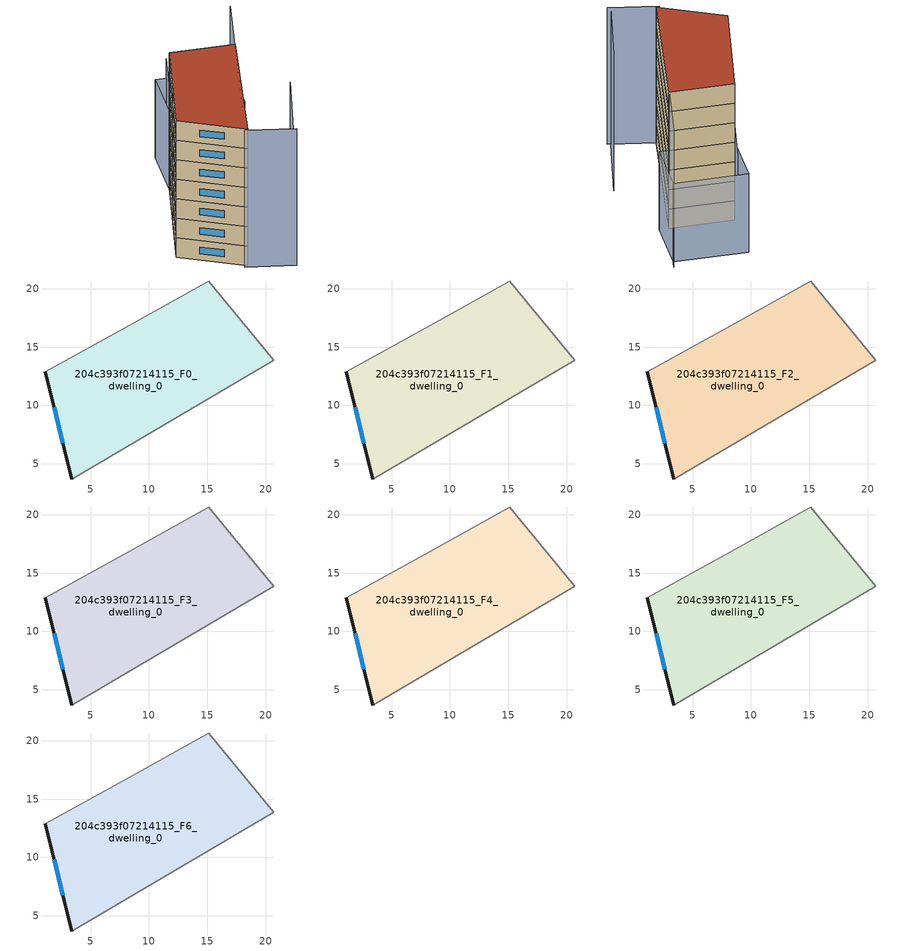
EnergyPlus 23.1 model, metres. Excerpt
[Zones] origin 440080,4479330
204c393f07214115_F0_dwelling_0
 floor ground (EU_floor_Construction): 15.12,20.66 20.68,13.88 3.37,3.7 1.12,12.89 8.27,16.84 14.54,20.33 z0
 wall outside (EU_wall_Construction): 1.12,12.89 3.37,3.7 z0:3
 wall adiabatic (EU_wall_Construction): 3.37,3.7 20.68,13.88 15.12,20.66 14.54,20.33 8.27,16.84 1.12,12.89 z0:3
 window (EU_Window_Construction): 1.87,9.84 2.62,6.75 z0.99:2.01
204c393f07214115_F1_dwelling_0
 floor to 204c393f07214115_F0_dwelling_0 (EU_floor_Construction): 15.12,20.66 20.68,13.88 3.37,3.7 1.12,12.89 8.27,16.84 14.54,20.33 z3
 wall outside (EU_wall_Construction): 1.12,12.89 3.37,3.7 z3:6
 wall adiabatic (EU_wall_Construction): 3.37,3.7 20.68,13.88 15.12,20.66 14.54,20.33 8.27,16.84 1.12,12.89 z3:6
 window (EU_Window_Construction): 1.87,9.84 2.62,6.75 z3.99:5.01
204c393f07214115_F2_dwelling_0
 floor to 204c393f07214115_F1_dwelling_0 (EU_floor_Construction): 15.12,20.66 20.68,13.88 3.37,3.7 1.12,12.89 8.27,16.84 14.54,20.33 z6
 wall outside (EU_wall_Construction): 1.12,12.89 3.37,3.7 z6:9
 wall adiabatic (EU_wall_Construction): 3.37,3.7 20.68,13.88 15.12,20.66 14.54,20.33 8.27,16.84 1.12,12.89 z6:9
 window (EU_Window_Construction): 1.87,9.84 2.62,6.75 z6.99:8.01
204c393f07214115_F3_dwelling_0
 floor to 204c393f07214115_F2_dwelling_0 (EU_floor_Construction): 15.12,20.66 20.68,13.88 3.37,3.7 1.12,12.89 8.27,16.84 14.54,20.33 z9
 wall outside (EU_wall_Construction): 1.12,12.89 3.37,3.7 z9:12
 wall adiabatic (EU_wall_Construction): 3.37,3.7 20.68,13.88 15.12,20.66 14.54,20.33 8.27,16.84 1.12,12.89 z9:12
 window (EU_Window_Construction): 1.87,9.84 2.62,6.75 z9.99:11.01
204c393f07214115_F4_dwelling_0
 floor to 204c393f07214115_F3_dwelling_0 (EU_floor_Construction): 15.12,20.66 20.68,13.88 3.37,3.7 1.12,12.89 8.27,16.84 14.54,20.33 z12
 wall outside (EU_wall_Construction): 1.12,12.89 3.37,3.7 z12:15
 wall adiabatic (EU_wall_Construction): 3.37,3.7 20.68,13.88 15.12,20.66 14.54,20.33 8.27,16.84 1.12,12.89 z12:15
 window (EU_Window_Construction): 1.87,9.84 2.62,6.75 z12.99:14.01
204c393f07214115_F5_dwelling_0
 floor to 204c393f07214115_F4_dwelling_0 (EU_floor_Construction): 15.12,20.66 20.68,13.88 3.37,3.7 1.12,12.89 8.27,16.84 14.54,20.33 z15
 wall outside (EU_wall_Construction): 1.12,12.89 3.37,3.7 z15:18
 wall adiabatic (EU_wall_Construction): 3.37,3.7 20.68,13.88 15.12,20.66 14.54,20.33 8.27,16.84 1.12,12.89 z15:18
 window (EU_Window_Construction): 1.87,9.84 2.62,6.75 z15.99:17.01
204c393f07214115_F6_dwelling_0
 floor to 204c393f07214115_F5_dwelling_0 (EU_floor_Construction): 15.12,20.66 20.68,13.88 3.37,3.7 1.12,12.89 8.27,16.84 14.54,20.33 z18
 wall outside (EU_wall_Construction): 1.12,12.89 3.37,3.7 z18:21
 wall adiabatic (EU_wall_Construction): 3.37,3.7 20.68,13.88 15.12,20.66 14.54,20.33 8.27,16.84 1.12,12.89 z18:21
 window (EU_Window_Construction): 1.87,9.84 2.62,6.75 z18.99:20.01
 roof outside (EU_roof_Construction): 20.68,13.88 15.12,20.66 14.54,20.33 8.27,16.84 1.12,12.89 3.37,3.7 z21
shading: 6.24,-1.88 2.94,3.95 / 2.94,3.95 28.47,18.41 / 6.03,-1.47 15.69,3.64 z0:21; 21.1,25.54 27.41,17.81 / 27.41,17.81 21.44,12.93 / 21.44,12.93 15.12,20.66 / 15.12,20.66 21.1,25.54 z0:12; 21.99,24.43 1.12,12.89 z0:15
[Building]
EU S2 Campaign: North Axis=0; Terrain=City; Solar Distribution=FullExterior
[Site:Location]
Madrid: Latitude=40.5; Longitude=-3.5; Time Zone=1; Elevation=609
[SizingPeriod:WeatherFileDays]
AnnualSizingPeriod: Begin Month=1; Begin Day of Month=1; End Month=12; End Day of Month=31; Day of Week for Start Day=Monday; Use Weather File Daylight Saving Period=No; Use Weather File Rain and Snow Indicators=No
[MATERIAL]
EU_InternalMass_Material: Roughness=MediumRough; Thickness=0.1; Conductivity=1; Density=1800; Specific Heat=900; Thermal Absorptance=0.9; Solar Absorptance=0.7; Visible Absorptance=0.7
[MATERIAL:NOMASS] Roughness=MediumRough; Thermal Absorptance=0.9; Solar Absorptance=0.7; Visible Absorptance=0.7
Name | Thermal Resistance
EU_wall_NoMass | 0.609216
EU_roof_NoMass | 0.513268
EU_floor_NoMass | 0.568163
[WINDOWMATERIAL:SIMPLEGLAZINGSYSTEM]
EU_Window_SimpleGlazing: UFactor=5.50606; Solar Heat Gain Coefficient=0.85; Visible Transmittance=0.85
[CONSTRUCTION]
EU_wall_Construction: EU_wall_NoMass
EU_roof_Construction: EU_roof_NoMass
EU_floor_Construction: EU_floor_NoMass
EU_Window_Construction: EU_Window_SimpleGlazing
EU_InternalMass_Construction: EU_InternalMass_Material
[ZONE] Type=1; Multiplier=1; Ceiling Height=autocalculate; Floor Area=autocalculate; Part of Total Floor Area=Yes
Name | Volume
204c393f07214115_F0_dwelling_0 | 479.749
204c393f07214115_F1_dwelling_0; 204c393f07214115_F2_dwelling_0; 204c393f07214115_F3_dwelling_0; 204c393f07214115_F4_dwelling_0; 204c393f07214115_F5_dwelling_0; 204c393f07214115_F6_dwelling_0 | 479.75
[INTERNALMASS] Construction=EU_InternalMass_Construction; Surface Area=159.916
Name | Zone or ZoneList
204c393f07214115_F0_dwelling_0_EU_InternalMass | 204c393f07214115_F0_dwelling_0
204c393f07214115_F1_dwelling_0_EU_InternalMass | 204c393f07214115_F1_dwelling_0
204c393f07214115_F2_dwelling_0_EU_InternalMass | 204c393f07214115_F2_dwelling_0
204c393f07214115_F3_dwelling_0_EU_InternalMass | 204c393f07214115_F3_dwelling_0
204c393f07214115_F4_dwelling_0_EU_InternalMass | 204c393f07214115_F4_dwelling_0
204c393f07214115_F5_dwelling_0_EU_InternalMass | 204c393f07214115_F5_dwelling_0
204c393f07214115_F6_dwelling_0_EU_InternalMass | 204c393f07214115_F6_dwelling_0
[OTHEREQUIPMENT] Fuel Type=Electricity; Design Level Calculation Method=Watts/Area; Power per Zone Floor Area=1; Fraction Latent=0; Fraction Radiant=0; Fraction Lost=0; Carbon Dioxide Generation Rate=0; EndUse Subcategory=EU_Step8_InternalGains
Name | Zone or ZoneList or Space or SpaceList | Schedule
EU_Step8_InternalGain_204c393f07214115_F0_dwelling_0_f000 | 204c393f07214115_F0_dwelling_0 | EU_Step8_GainSchedule_204c393f07214115_F0_dwelling_0_f000
EU_Step8_InternalGain_204c393f07214115_F1_dwelling_0_f000 | 204c393f07214115_F1_dwelling_0 | EU_Step8_GainSchedule_204c393f07214115_F1_dwelling_0_f000
EU_Step8_InternalGain_204c393f07214115_F2_dwelling_0_f000 | 204c393f07214115_F2_dwelling_0 | EU_Step8_GainSchedule_204c393f07214115_F2_dwelling_0_f000
EU_Step8_InternalGain_204c393f07214115_F3_dwelling_0_f000 | 204c393f07214115_F3_dwelling_0 | EU_Step8_GainSchedule_204c393f07214115_F3_dwelling_0_f000
EU_Step8_InternalGain_204c393f07214115_F4_dwelling_0_f000 | 204c393f07214115_F4_dwelling_0 | EU_Step8_GainSchedule_204c393f07214115_F4_dwelling_0_f000
EU_Step8_InternalGain_204c393f07214115_F5_dwelling_0_f000 | 204c393f07214115_F5_dwelling_0 | EU_Step8_GainSchedule_204c393f07214115_F5_dwelling_0_f000
EU_Step8_InternalGain_204c393f07214115_F6_dwelling_0_f000 | 204c393f07214115_F6_dwelling_0 | EU_Step8_GainSchedule_204c393f07214115_F6_dwelling_0_f000
[ZONEVENTILATION:DESIGNFLOWRATE] Schedule=EU_AlwaysOn; Design Flow Rate Calculation Method=AirChanges/Hour; Air Changes per Hour=0.752966; Ventilation Type=Natural; Fan Pressure Rise=0; Fan Total Efficiency=1; Constant Term Coefficient=1; Temperature Term Coefficient=0; Velocity Term Coefficient=0; Velocity Squared Term Coefficient=0; Minimum Indoor Temperature=-100; Maximum Indoor Temperature=100; Delta Temperature=-100; Minimum Outdoor Temperature=-100; Maximum Outdoor Temperature=100; Maximum Wind Speed=40
Name | Zone or ZoneList or Space or SpaceList
EU_ConstantAir_204c393f07214115_F0_dwelling_0 | 204c393f07214115_F0_dwelling_0
EU_ConstantAir_204c393f07214115_F1_dwelling_0 | 204c393f07214115_F1_dwelling_0
EU_ConstantAir_204c393f07214115_F2_dwelling_0 | 204c393f07214115_F2_dwelling_0
EU_ConstantAir_204c393f07214115_F3_dwelling_0 | 204c393f07214115_F3_dwelling_0
EU_ConstantAir_204c393f07214115_F4_dwelling_0 | 204c393f07214115_F4_dwelling_0
EU_ConstantAir_204c393f07214115_F5_dwelling_0 | 204c393f07214115_F5_dwelling_0
EU_ConstantAir_204c393f07214115_F6_dwelling_0 | 204c393f07214115_F6_dwelling_0
[HVACTEMPLATE:THERMOSTAT] Constant Heating Setpoint=20; Constant Cooling Setpoint=50
EU_HeatOnly_204c393f07214115_F0_dwelling_0; EU_HeatOnly_204c393f07214115_F1_dwelling_0; EU_HeatOnly_204c393f07214115_F2_dwelling_0; EU_HeatOnly_204c393f07214115_F3_dwelling_0; EU_HeatOnly_204c393f07214115_F4_dwelling_0; EU_HeatOnly_204c393f07214115_F5_dwelling_0; EU_HeatOnly_204c393f07214115_F6_dwelling_0
[HVACTEMPLATE:ZONE:IDEALLOADSAIRSYSTEM] System Availability Schedule=EU_AlwaysOn; Maximum Heating Supply Air Temperature=50; Minimum Cooling Supply Air Temperature=13; Maximum Heating Supply Air Humidity Ratio=0.0156; Minimum Cooling Supply Air Humidity Ratio=0.0077; Heating Limit=NoLimit; Cooling Limit=NoLimit; Heating Availability Schedule=EU_AlwaysOn; Cooling Availability Schedule=EU_CoolingOff; Dehumidification Control Type=ConstantSensibleHeatRatio; Cooling Sensible Heat Ratio=0.7; Dehumidification Setpoint=60; Humidification Control Type=None; Humidification Setpoint=30; Outdoor Air Method=None; Outdoor Air Flow Rate per Person=0.00944; Outdoor Air Flow Rate per Zone Floor Area=0; Outdoor Air Flow Rate per Zone=0; Demand Controlled Ventilation Type=None; Outdoor Air Economizer Type=NoEconomizer; Heat Recovery Type=None; Sensible Heat Recovery Effectiveness=0.7; Latent Heat Recovery Effectiveness=0.65
Name | Template Thermostat
204c393f07214115_F0_dwelling_0 | EU_HeatOnly_204c393f07214115_F0_dwelling_0
204c393f07214115_F1_dwelling_0 | EU_HeatOnly_204c393f07214115_F1_dwelling_0
204c393f07214115_F2_dwelling_0 | EU_HeatOnly_204c393f07214115_F2_dwelling_0
204c393f07214115_F3_dwelling_0 | EU_HeatOnly_204c393f07214115_F3_dwelling_0
204c393f07214115_F4_dwelling_0 | EU_HeatOnly_204c393f07214115_F4_dwelling_0
204c393f07214115_F5_dwelling_0 | EU_HeatOnly_204c393f07214115_F5_dwelling_0
204c393f07214115_F6_dwelling_0 | EU_HeatOnly_204c393f07214115_F6_dwelling_0
[SIZING:ZONE] Zone Cooling Design Supply Air Temperature Input Method=SupplyAirTemperature; Zone Cooling Design Supply Air Temperature=13; Zone Heating Design Supply Air Temperature Input Method=SupplyAirTemperature; Zone Heating Design Supply Air Temperature=50; Zone Cooling Design Supply Air Humidity Ratio=0.008; Zone Heating Design Supply Air Humidity Ratio=0.008; Cooling Design Air Flow Method=DesignDay; Cooling Design Air Flow Rate=0; Cooling Minimum Air Flow per Zone Floor Area=0.000762; Cooling Minimum Air Flow=0; Cooling Minimum Air Flow Fraction=0.2; Heating Design Air Flow Method=DesignDay; Heating Design Air Flow Rate=0; Heating Maximum Air Flow per Zone Floor Area=0.002032; Heating Maximum Air Flow=0.141576; Heating Maximum Air Flow Fraction=0.3; Account for Dedicated Outdoor Air System=No; Dedicated Outdoor Air System Control Strategy=NeutralSupplyAir; Dedicated Outdoor Air Low Setpoint Temperature for Design=autosize; Dedicated Outdoor Air High Setpoint Temperature for Design=autosize; Zone Load Sizing Method=Sensible Load Only No Latent Load; Zone Latent Cooling Design Supply Air Humidity Ratio Input Method=HumidityRatioDifference; Zone Cooling Design Supply Air Humidity Ratio Difference=0.005; Zone Latent Heating Design Supply Air Humidity Ratio Input Method=HumidityRatioDifference; Zone Humidification Design Supply Air Humidity Ratio Difference=0.005
204c393f07214115_F0_dwelling_0; 204c393f07214115_F1_dwelling_0; 204c393f07214115_F2_dwelling_0; 204c393f07214115_F3_dwelling_0; 204c393f07214115_F4_dwelling_0; 204c393f07214115_F5_dwelling_0; 204c393f07214115_F6_dwelling_0
[SCHEDULE:CONSTANT]
Name | Hourly Value
EU_AlwaysOn | 1
EU_CoolingOff | 0
[SCHEDULE:FILE] Column Number=1; Rows to Skip at Top=0; Number of Hours of Data=8760; Column Separator=Comma; Interpolate to Timestep=No; Minutes per Item=60; Adjust Schedule for Daylight Savings=Yes
Name | File
EU_Step8_GainSchedule_204c393f07214115_F0_dwelling_0_f000 | ../../schedules/204c393f07214115/204c393f07214115_F0_dwelling_0_f000_gain.csv
EU_Step8_GainSchedule_204c393f07214115_F1_dwelling_0_f000 | ../../schedules/204c393f07214115/204c393f07214115_F1_dwelling_0_f000_gain.csv
EU_Step8_GainSchedule_204c393f07214115_F2_dwelling_0_f000 | ../../schedules/204c393f07214115/204c393f07214115_F2_dwelling_0_f000_gain.csv
EU_Step8_GainSchedule_204c393f07214115_F3_dwelling_0_f000 | ../../schedules/204c393f07214115/204c393f07214115_F3_dwelling_0_f000_gain.csv
EU_Step8_GainSchedule_204c393f07214115_F4_dwelling_0_f000 | ../../schedules/204c393f07214115/204c393f07214115_F4_dwelling_0_f000_gain.csv
EU_Step8_GainSchedule_204c393f07214115_F5_dwelling_0_f000 | ../../schedules/204c393f07214115/204c393f07214115_F5_dwelling_0_f000_gain.csv
EU_Step8_GainSchedule_204c393f07214115_F6_dwelling_0_f000 | ../../schedules/204c393f07214115/204c393f07214115_F6_dwelling_0_f000_gain.csv
